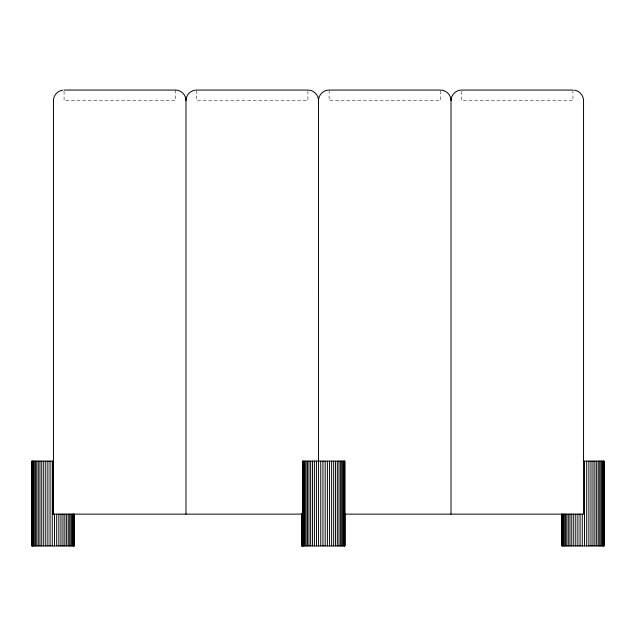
<?xml version="1.0" encoding="UTF-8"?>
<svg xmlns="http://www.w3.org/2000/svg" width="636" height="636" viewBox="0 0 636 636"><rect width="100%" height="100%" fill="white"/><g stroke="black" fill="none" stroke-linecap="round" stroke-linejoin="round"><path stroke-width="0.48" stroke-dasharray="3.18 2.39" d="M572.941 90.066L572.941 100.663L461.625 100.663L461.625 90.066M440.422 91.028L440.422 100.663L329.106 100.663L329.106 91.028M307.896 91.028L307.896 100.663L196.58 100.663L196.58 91.028M175.377 90.066L175.377 100.663L64.061 100.663L64.061 90.066"/><path stroke-width="0.95" d="M185.982 514.134L185.982 100.663C185.863 95.002 190.911 89.946 196.58 90.066L307.896 90.066C313.564 89.946 318.62 95.002 318.501 100.663L318.564 545.934M318.501 100.663C318.382 95.002 323.438 89.946 329.106 90.066L440.422 90.066C446.082 89.946 451.139 95.002 451.019 100.663L451.019 514.134M451.019 100.663C450.9 95.002 455.956 89.946 461.625 90.066L572.941 90.066M62.678 90.153C57.542 90.749 53.376 95.503 53.456 100.663L53.456 514.134M64.061 90.066L175.377 90.066C181.045 89.946 186.102 95.002 185.982 100.663M583.737 461.124L604.2 461.124L604.2 545.934L561.819 545.934L561.819 514.134M303.269 514.134L52.995 514.134L52.995 461.124L31.8 461.124L31.84 545.934L74.181 545.934L74.181 514.134L74.142 545.934M344.211 514.134L583.546 514.134L583.546 100.663C583.625 95.503 579.46 90.749 574.324 90.153M301.734 545.934L344.879 545.934L344.879 461.124L302.505 461.124L302.49 545.934M603.89 461.124L604.009 545.934M603.588 461.124L603.588 545.934M602.936 461.124L602.936 545.934M602.069 461.124L602.069 545.934M600.996 461.124L600.996 545.934M599.724 461.124L599.724 545.934M598.269 461.124L598.269 545.934M596.648 461.124L596.648 545.934M594.875 461.124L594.875 545.934M592.975 461.124L592.975 545.934M590.963 461.124L590.963 545.934M588.864 461.124L588.864 545.934M586.702 461.124L586.702 545.934M584.5 461.124L584.5 545.934M582.282 514.134L582.282 545.934M580.072 514.134L580.072 545.934M577.893 514.134L577.893 545.934M575.771 514.134L575.771 545.934M573.728 514.134L573.728 545.934M571.78 514.134L571.78 545.934M569.967 514.134L569.967 545.934M568.29 514.134L568.29 545.934M566.771 514.134L566.771 545.934M565.436 514.134L565.436 545.934M564.291 514.134L564.291 545.934M563.353 514.134L563.353 545.934M562.629 514.134L562.629 545.934M562.129 514.134L562.129 545.934M344.831 514.134L344.831 545.934M344.68 461.124L344.68 545.934M344.561 514.134L344.561 545.934M344.259 461.124L344.259 545.934M343.615 461.124L343.615 545.934M342.748 461.124L342.748 545.934M341.675 461.124L341.675 545.934M340.403 461.124L340.403 545.934M338.948 461.124L338.948 545.934M337.326 461.124L337.326 545.934M335.554 461.124L335.554 545.934M333.646 461.124L333.646 545.934M331.634 461.124L331.634 545.934M329.543 461.124L329.543 545.934M327.381 461.124L327.381 545.934M325.179 461.124L325.179 545.934M322.953 461.124L322.953 545.934M320.743 461.124L320.743 545.934M316.442 461.124L316.442 545.934M314.399 461.124L314.399 545.934M312.459 461.124L312.459 545.934M310.638 461.124L310.638 545.934M308.961 461.124L308.961 545.934M307.45 461.124L307.45 545.934M306.115 461.124L306.115 545.934M304.97 461.124L304.97 545.934M304.032 461.124L304.032 545.934M303.308 461.124L303.308 545.934M302.808 461.124L302.808 545.934M302.688 514.134L302.688 545.934M302.044 514.134L302.044 545.934M301.734 513.395L301.774 545.934M73.991 514.134L73.991 545.934M73.569 514.134L73.569 545.934M72.917 514.134L72.917 545.934M72.051 514.134L72.051 545.934M70.978 514.134L70.978 545.934M69.706 514.134L69.706 545.934M68.251 514.134L68.251 545.934M66.629 514.134L66.629 545.934M64.856 514.134L64.856 545.934M62.956 514.134L62.956 545.934M60.945 514.134L60.945 545.934M58.846 514.134L58.846 545.934M56.684 514.134L56.684 545.934M54.481 514.134L54.481 545.934M52.263 461.124L52.263 545.934M50.053 461.124L50.053 545.934M47.875 461.124L47.875 545.934M45.752 461.124L45.752 545.934M43.709 461.124L43.709 545.934M41.761 461.124L41.761 545.934M39.949 461.124L39.949 545.934M38.271 461.124L38.271 545.934M36.753 461.124L36.753 545.934M35.417 461.124L35.417 545.934M34.272 461.124L34.272 545.934M33.334 461.124L33.334 545.934M32.611 461.124L32.611 545.934M32.11 461.124L32.11 545.934M31.991 461.124L31.991 545.934"/></g></svg>
